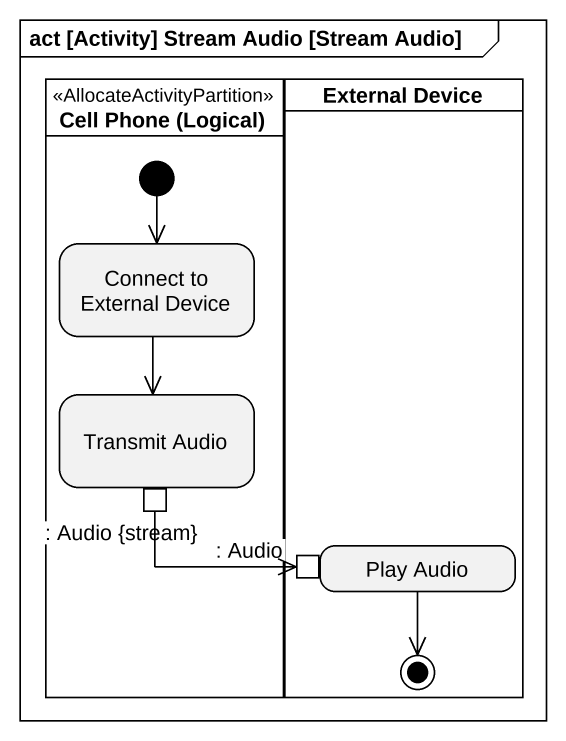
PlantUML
@startuml
mainframe act [Activity] Stream Audio [Stream Audio]
hide empty description
state "Cell Phone (Logical)" as Cell_Phone_Logical <<AllocateActivityPartition>> {
  state "Connect to External Device" as Connect_to_External_Device
  state "Transmit Audio" as Transmit_Audio {
    state ": Audio {stream}" as Audio_stream <<outputPin>>
  }
  [*] --> Connect_to_External_Device
}
state "External Device" as External_Device <<partition>> {
  state "Play Audio" as Play_Audio {
    state ": Audio" as Audio <<inputPin>>
  }
  Play_Audio --> [*]
}
Connect_to_External_Device --> Transmit_Audio
Audio_stream -right-> Audio
@enduml
